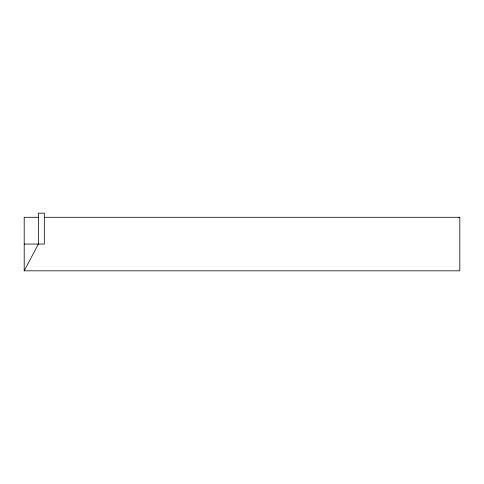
<?xml version="1.0" encoding="UTF-8"?>
<svg xmlns="http://www.w3.org/2000/svg" width="484" height="484" viewBox="0 0 484 484"><rect width="100%" height="100%" fill="white"/><g stroke="black" fill="none" stroke-linecap="round" stroke-linejoin="round"><path stroke-width="0.73" d="M44.322 217.292L459.8 217.292L459.8 270.828L24.2 270.828L38.381 244.057L38.381 213.172L44.322 213.172L44.322 244.057L24.2 244.057M458.36 217.582L459.8 217.292M38.381 217.292L24.2 217.292L24.2 270.828"/></g></svg>
